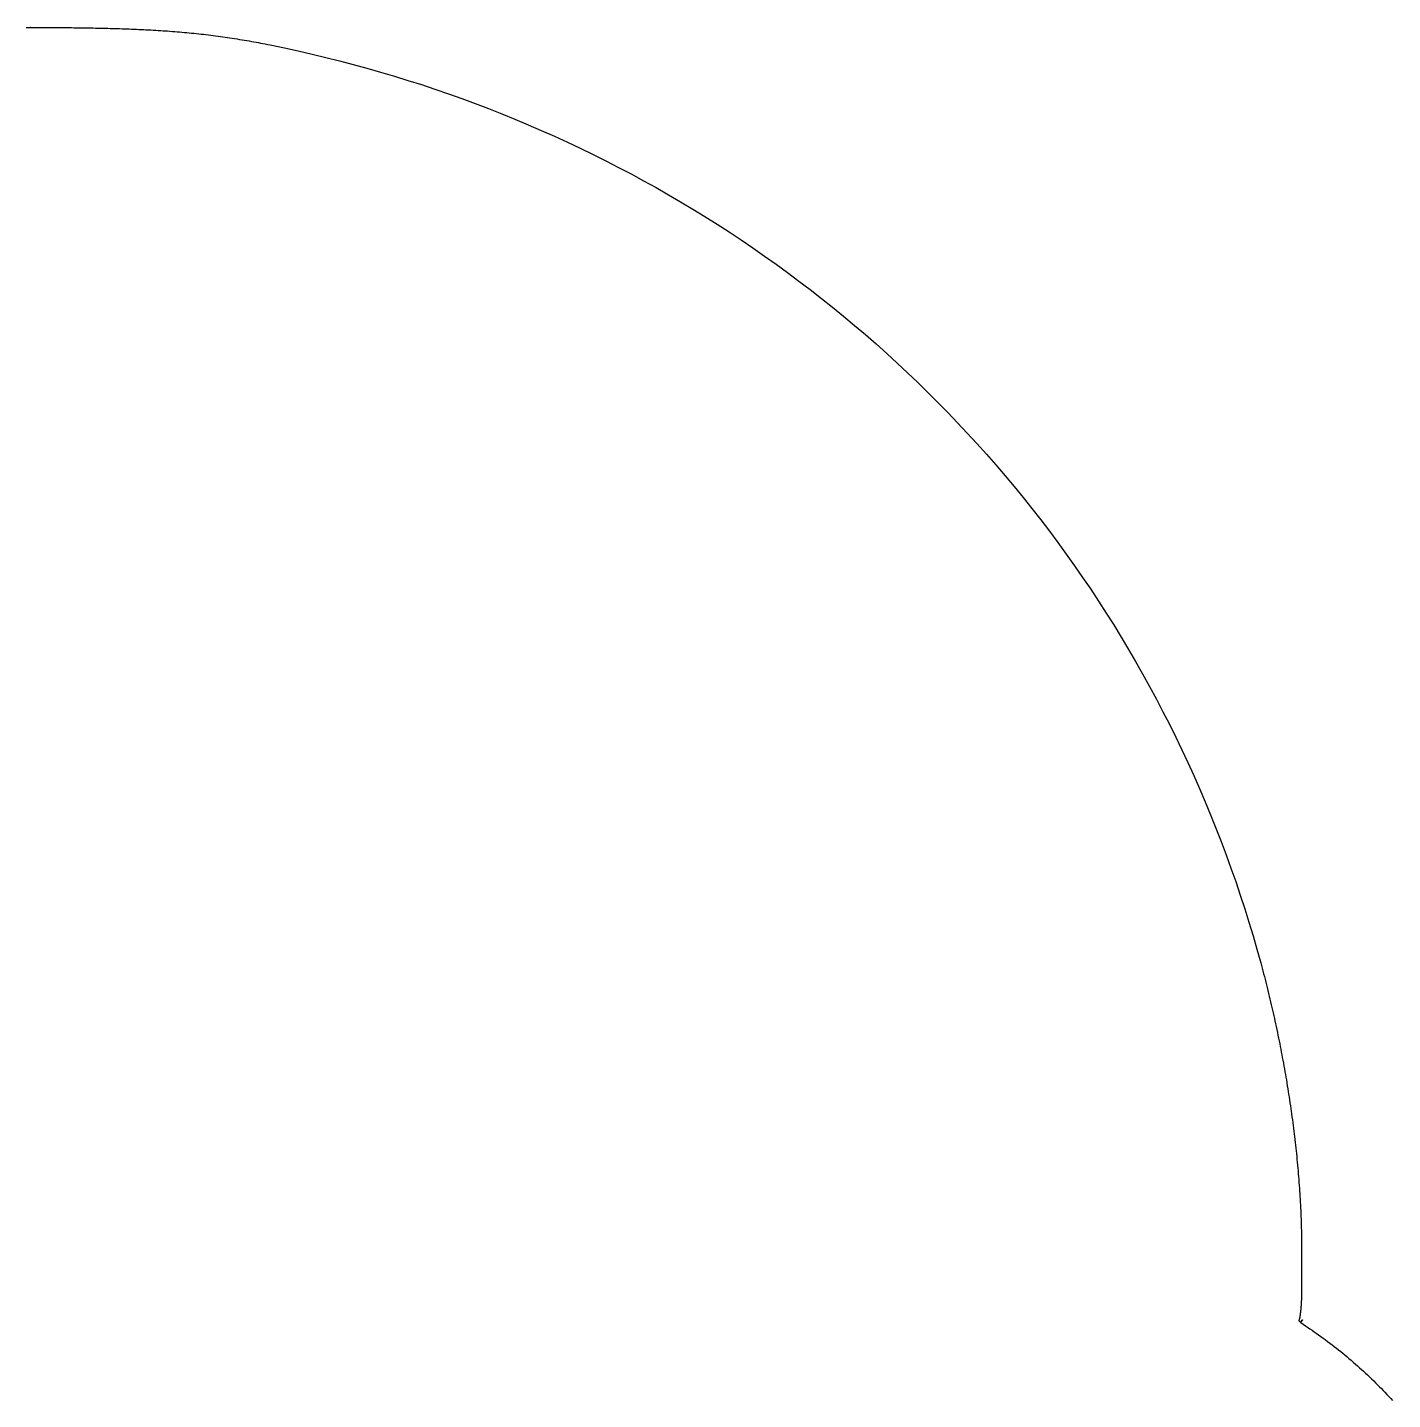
# Model space of a CAD drawing. Extents: x 0 to 29, y 0 to 30.
# Drawn here: x 14.51 to 21.96, y 22.49 to 29.98 of the extents above; entities that cross this region are included whole.
import ezdxf

# ---------------------------------------------------------------- set-up
doc = ezdxf.new("R2010")
doc.units = 0
doc.layers.add('Layer_1', color=7, linetype='CONTINUOUS')

msp = doc.modelspace()

# ---------------------------------------------------------------- linework, layer by layer
at = {"layer": 'Layer_1', "color": 7}
msp.add_lwpolyline([(14.498171, 29.981272), (14.51041, 29.981261), (14.522718, 29.98125), (14.522374, 29.98215), (14.522374, 29.98215), (14.522374, 29.98215), (14.522374, 29.98215), (14.522374, 29.98215), (14.522374, 29.98215), (14.522374, 29.98215), (14.522374, 29.98215), (14.522374, 29.98215), (14.522374, 29.98215), (14.522374, 29.98215), (14.522374, 29.98215), (14.522374, 29.98215), (14.522374, 29.98215), (14.522374, 29.98215), (14.522374, 29.98215), (14.522374, 29.98215), (14.522374, 29.98215), (14.522374, 29.98215), (14.522374, 29.98215), (14.522374, 29.98215), (14.522374, 29.98215), (14.522374, 29.98215), (14.522374, 29.98215), (14.522374, 29.98215), (14.522374, 29.98215), (14.522374, 29.98215), (14.522374, 29.98215), (14.522374, 29.98215), (14.522374, 29.98215), (14.522374, 29.98215), (14.522374, 29.98215), (14.522374, 29.98215), (14.522374, 29.98215), (14.522374, 29.98215), (14.522374, 29.98215), (14.522374, 29.98215), (14.522374, 29.98215), (14.522374, 29.98215), (14.522374, 29.98215), (14.522374, 29.98215), (14.522374, 29.98215), (14.522374, 29.98215), (14.522374, 29.98215), (14.522374, 29.98215), (14.522374, 29.98215), (14.522374, 29.98215), (14.522374, 29.98215), (14.522374, 29.98215), (14.522374, 29.98215), (14.522374, 29.98215), (14.522374, 29.98215), (14.522374, 29.98215), (14.522374, 29.98215), (14.522374, 29.98215), (14.522374, 29.98215), (14.522374, 29.98215), (14.522374, 29.98215), (14.522374, 29.98215), (14.522374, 29.98215), (14.522374, 29.98215), (14.522374, 29.98215), (14.522374, 29.98215), (14.522374, 29.98215), (14.522374, 29.98215), (14.522374, 29.98215), (14.522374, 29.98215), (14.522374, 29.98215), (14.522374, 29.98215), (14.522374, 29.98215), (14.522374, 29.98215), (14.522374, 29.98215), (14.522374, 29.98215), (14.522374, 29.98215), (14.522374, 29.98215), (14.522374, 29.98215), (14.522374, 29.98215), (14.522374, 29.98215), (14.522374, 29.98215), (14.522374, 29.98215), (14.522374, 29.98215), (14.522374, 29.98215), (14.522374, 29.98215), (14.522374, 29.98215), (14.522374, 29.98215), (14.522374, 29.98215), (14.522374, 29.98215), (14.522374, 29.98215), (14.522374, 29.98215), (14.522374, 29.98215), (14.522374, 29.98215), (14.522374, 29.98215), (14.522374, 29.98215), (14.522374, 29.98215), (14.522374, 29.98215), (14.522374, 29.98215), (14.522374, 29.98215), (14.522374, 29.98215), (14.522374, 29.98215), (14.522374, 29.98215), (14.535447, 29.982136), (14.548336, 29.982116), (14.561044, 29.982091), (14.573574, 29.982061), (14.587688, 29.982021), (14.601578, 29.981973), (14.615249, 29.981919), (14.628706, 29.981859), (14.641952, 29.981791), (14.654993, 29.981718), (14.667833, 29.981638), (14.680474, 29.981552), (14.692923, 29.981459), (14.705181, 29.981361), (14.718757, 29.981243), (14.732103, 29.981117), (14.745223, 29.980984), (14.758124, 29.980843), (14.772214, 29.980679), (14.786044, 29.980506), (14.799622, 29.980324), (14.812953, 29.980133), (14.826044, 29.979935), (14.8389, 29.979728), (14.851527, 29.979513), (14.863931, 29.979291), (14.876117, 29.979061), (14.889283, 29.978799), (14.903366, 29.978504), (14.917158, 29.978198), (14.930669, 29.977882), (14.943905, 29.977556), (14.956874, 29.977221), (14.969585, 29.976877), (14.982043, 29.976524), (14.994257, 29.976162), (15.008218, 29.97573), (15.021865, 29.975286), (15.035207, 29.974832), (15.048254, 29.974368), (15.061015, 29.973894), (15.073498, 29.973411), (15.08745, 29.972847), (15.101062, 29.972272), (15.114346, 29.971687), (15.127314, 29.971092), (15.139975, 29.970487), (15.15234, 29.969874), (15.165923, 29.969173), (15.179157, 29.968463), (15.192054, 29.967743), (15.206018, 29.966933), (15.219596, 29.966113), (15.232804, 29.965284), (15.245656, 29.964448), (15.258165, 29.963605), (15.270345, 29.962756), (15.283389, 29.961815), (15.297213, 29.960781), (15.310615, 29.959741), (15.323614, 29.958698), (15.336227, 29.957652), (15.348469, 29.956603), (15.36233, 29.955377), (15.375728, 29.954151), (15.388685, 29.952927), (15.401218, 29.951706), (15.415077, 29.950313), (15.428431, 29.948928), (15.441306, 29.947552), (15.453725, 29.946186), (15.467202, 29.944662), (15.480153, 29.943155), (15.493985, 29.941498), (15.507231, 29.939867), (15.519921, 29.938263), (15.532084, 29.936687), (15.546075, 29.934827), (15.559381, 29.933012), (15.572042, 29.931243), (15.584093, 29.929521), (15.59748, 29.927565), (15.610125, 29.925676), (15.62378, 29.92359), (15.636582, 29.921592), (15.650088, 29.91944), (15.664049, 29.917168), (15.676932, 29.915029), (15.690015, 29.912817), (15.703083, 29.910566), (15.716928, 29.908138), (15.729288, 29.905933), (15.741902, 29.903647), (15.754354, 29.901356), (15.766281, 29.89913), (15.778396, 29.896837), (15.79157, 29.89431), (15.803971, 29.891899), (15.817673, 29.889199), (15.831442, 29.88645), (15.908446, 29.870546), (15.984379, 29.854018), (16.059254, 29.836892), (16.134925, 29.81874), (16.20951, 29.80001), (16.28481, 29.780248), (16.358998, 29.759932), (16.433824, 29.738581), (16.509223, 29.716183), (16.583447, 29.693259), (16.656513, 29.669834), (16.730066, 29.645382), (16.804045, 29.619897), (16.876809, 29.593947), (16.949927, 29.566976), (17.02334, 29.538982), (17.095489, 29.510565), (17.167865, 29.481145), (17.240411, 29.450724), (17.311648, 29.419929), (17.382993, 29.388157), (17.45439, 29.355416), (17.524442, 29.322356), (17.594489, 29.288357), (17.664479, 29.253429), (17.733094, 29.218242), (17.801599, 29.18216), (17.869947, 29.145199), (17.938087, 29.107373), (18.005974, 29.068699), (18.072419, 29.029873), (18.139687, 28.989564), (18.205474, 28.949147), (18.271948, 28.907287), (18.336909, 28.865366), (18.402428, 28.822047), (18.466404, 28.778719), (18.530817, 28.734045), (18.593664, 28.689414), (18.656833, 28.643494), (18.718418, 28.597674), (18.780217, 28.550625), (18.842133, 28.502385), (18.902404, 28.454336), (18.962696, 28.405167), (19.022919, 28.354919), (19.081454, 28.304962), (19.139837, 28.254004), (19.197988, 28.202093), (19.255827, 28.149281), (19.311919, 28.096904), (19.367636, 28.043711), (19.42291, 27.989755), (19.477673, 27.935092), (19.531862, 27.87978), (19.585419, 27.823879), (19.638287, 27.767448), (19.690415, 27.710549), (19.742795, 27.652068), (19.794265, 27.593277), (19.844786, 27.534242), (19.894323, 27.475026), (19.942846, 27.415694), (19.991183, 27.355226), (20.039207, 27.293745), (20.086795, 27.231377), (20.133082, 27.169275), (20.178782, 27.1065), (20.223797, 27.043182), (20.268035, 26.979451), (20.312037, 26.914505), (20.355043, 26.849454), (20.396989, 26.784427), (20.43782, 26.71955), (20.478498, 26.653285), (20.518814, 26.585911), (20.557682, 26.519264), (20.595933, 26.451955), (20.633408, 26.384258), (20.670703, 26.315054), (20.706855, 26.246113), (20.741766, 26.177691), (20.776542, 26.107606), (20.810298, 26.037607), (20.842871, 25.968091), (20.875048, 25.897381), (20.906477, 25.826209), (20.937236, 25.754384), (20.96696, 25.682769), (20.995959, 25.610638), (21.024325, 25.537731), (21.05197, 25.464244), (21.078258, 25.391934), (21.104081, 25.318369), (21.128981, 25.24483), (21.153251, 25.170437), (21.176286, 25.097089), (21.198726, 25.022787), (21.220138, 24.948977), (21.240781, 24.8748), (21.244662, 24.860484), (21.24848, 24.846263), (21.25261, 24.830724), (21.256666, 24.815302), (21.260649, 24.799999), (21.26456, 24.784815), (21.2684, 24.769752), (21.27217, 24.754809), (21.275872, 24.739987), (21.279835, 24.723949), (21.28372, 24.708056), (21.287526, 24.692309), (21.291257, 24.676709), (21.294912, 24.661254), (21.298494, 24.645946), (21.302004, 24.630785), (21.305443, 24.61577), (21.308812, 24.600902), (21.312113, 24.58618), (21.315347, 24.571604), (21.318515, 24.557174), (21.321875, 24.541698), (21.325161, 24.526393), (21.328375, 24.511257), (21.331757, 24.495138), (21.335057, 24.479215), (21.338279, 24.463486), (21.341423, 24.447951), (21.344491, 24.432608), (21.347485, 24.417457), (21.350406, 24.402495), (21.353256, 24.387722), (21.356037, 24.373137), (21.358751, 24.358737), (21.361774, 24.34249), (21.364712, 24.326482), (21.367568, 24.310711), (21.370344, 24.295175), (21.373043, 24.279871), (21.375665, 24.264797), (21.378214, 24.24995), (21.38069, 24.235328), (21.383396, 24.219128), (21.386015, 24.203207), (21.388551, 24.187559), (21.391005, 24.172183), (21.393382, 24.157074), (21.395682, 24.142228), (21.398153, 24.126021), (21.400537, 24.11013), (21.402835, 24.094549), (21.405051, 24.079274), (21.407188, 24.0643), (21.409248, 24.04962), (21.411431, 24.033793), (21.413527, 24.01831), (21.415541, 24.003165), (21.417648, 23.987006), (21.419665, 23.971233), (21.421593, 23.955839), (21.423438, 23.940815), (21.425203, 23.926152), (21.42703, 23.910651), (21.428904, 23.894394), (21.430682, 23.878596), (21.432369, 23.863245), (21.433971, 23.848327), (21.435597, 23.832797), (21.437237, 23.816735), (21.43878, 23.801194), (21.440233, 23.786156), (21.44177, 23.76979), (21.443205, 23.754021), (21.444546, 23.738828), (21.445936, 23.722566), (21.447224, 23.706964), (21.448417, 23.691995), (21.449632, 23.676201), (21.450848, 23.659741), (21.451958, 23.644082), (21.45297, 23.629186), (21.453968, 23.613836), (21.454939, 23.598176), (21.455811, 23.583404), (21.456703, 23.56748), (21.45749, 23.552585), (21.45827, 23.536912), (21.459021, 23.520763), (21.459664, 23.505913), (21.460319, 23.489529), (21.460862, 23.474721), (21.461383, 23.459107), (21.461857, 23.443261), (21.462268, 23.427709), (21.462608, 23.412903), (21.462901, 23.397957), (21.46316, 23.381818), (21.463346, 23.366738), (21.463487, 23.350208), (21.463562, 23.33374), (21.463562, 23.33274), (21.463562, 23.33174), (21.463562, 23.33174), (21.463562, 23.33174), (21.463562, 23.33174), (21.463562, 23.33174), (21.463562, 23.33174), (21.463562, 23.33174), (21.463562, 23.33174), (21.463562, 23.33174), (21.463562, 23.33174), (21.463562, 23.33174), (21.463562, 23.33174), (21.463562, 23.33174), (21.463562, 23.33174), (21.463562, 23.33174), (21.463562, 23.33174), (21.463562, 23.33174), (21.463562, 23.33174), (21.463562, 23.33174), (21.463562, 23.33174), (21.463562, 23.33174), (21.463562, 23.33174), (21.463562, 23.33174), (21.463562, 23.33174), (21.463562, 23.33174), (21.463562, 23.33174), (21.463562, 23.33174), (21.463562, 23.33174), (21.463562, 23.33174), (21.463562, 23.33174), (21.463562, 23.33174), (21.463562, 23.33174), (21.463562, 23.33174), (21.463562, 23.33174), (21.463562, 23.33174), (21.463562, 23.33174), (21.463562, 23.33174), (21.463562, 23.33174), (21.463562, 23.33174), (21.463562, 23.33174), (21.463562, 23.33174), (21.463562, 23.33174), (21.463562, 23.33174), (21.463562, 23.33174), (21.463562, 23.33174), (21.463562, 23.33174), (21.463562, 23.33174), (21.463562, 23.33174), (21.463562, 23.33174), (21.463562, 23.33174), (21.463562, 23.33174), (21.463562, 23.33174), (21.463562, 23.33174), (21.463562, 23.33174), (21.463562, 23.33174), (21.463562, 23.33174), (21.463562, 23.33174), (21.463562, 23.33174), (21.463562, 23.33174), (21.463562, 23.33174), (21.463562, 23.33174), (21.463562, 23.33174), (21.463562, 23.33174), (21.463562, 23.33174), (21.463562, 23.33174), (21.463562, 23.33174), (21.463562, 23.33174), (21.463562, 23.33174), (21.463562, 23.33174), (21.463562, 23.33174), (21.463562, 23.33174), (21.463562, 23.33174), (21.463562, 23.33174), (21.463562, 23.33174), (21.463562, 23.33174), (21.463562, 23.33174), (21.463562, 23.33174), (21.463562, 23.33174), (21.463562, 23.33174), (21.463562, 23.33174), (21.463562, 23.33174), (21.463562, 23.33174), (21.463562, 23.33174), (21.463562, 23.33174), (21.463562, 23.33174), (21.463562, 23.33174), (21.463562, 23.33174), (21.463562, 23.33174), (21.463562, 23.33174), (21.463562, 23.33174), (21.463562, 23.33174), (21.463562, 23.33174), (21.463562, 23.33174), (21.463562, 23.33174), (21.463562, 23.33174), (21.463562, 23.33174), (21.463562, 23.33174), (21.463562, 23.33174), (21.463562, 23.33174), (21.463562, 23.328866), (21.463562, 23.325666), (21.463562, 23.323725), (21.463562, 23.321576), (21.463562, 23.319238), (21.463562, 23.316729), (21.463562, 23.314065), (21.463562, 23.311261), (21.463562, 23.308334), (21.463562, 23.305295), (21.463562, 23.302158), (21.463562, 23.298935), (21.463562, 23.295636), (21.463562, 23.292273), (21.463562, 23.288855), (21.463562, 23.285391), (21.463562, 23.283651), (21.463562, 23.281903), (21.463562, 23.280147), (21.463562, 23.278386), (21.463562, 23.276618), (21.463562, 23.274846), (21.463562, 23.27307), (21.463562, 23.271291), (21.463562, 23.269509), (21.463562, 23.265928), (21.463562, 23.264144), (21.463562, 23.26236), (21.463562, 23.258783), (21.463562, 23.255214), (21.463562, 23.251659), (21.463562, 23.248122), (21.463562, 23.244606), (21.463562, 23.241114), (21.463562, 23.237651), (21.463562, 23.234218), (21.463562, 23.230819), (21.463562, 23.227455), (21.463562, 23.224129), (21.463562, 23.220842), (21.463562, 23.217597), (21.463562, 23.214395), (21.463562, 23.211237), (21.463562, 23.208124), (21.463562, 23.205058), (21.463562, 23.202039), (21.463562, 23.199068), (21.463562, 23.196146), (21.463562, 23.193273), (21.463562, 23.190449), (21.463562, 23.187675), (21.463562, 23.184951), (21.463562, 23.182277), (21.463562, 23.179654), (21.463562, 23.17708), (21.463562, 23.174557), (21.463562, 23.172083), (21.463562, 23.169659), (21.463562, 23.167284), (21.463562, 23.164958), (21.463562, 23.162681), (21.463562, 23.160451), (21.463562, 23.15827), (21.463562, 23.156136), (21.463562, 23.154048), (21.463562, 23.152007), (21.463562, 23.150011), (21.463562, 23.14806), (21.463562, 23.146154), (21.463562, 23.144291), (21.463562, 23.142471), (21.463562, 23.140694), (21.463562, 23.138958), (21.463562, 23.137264), (21.463562, 23.13397), (21.463562, 23.130835), (21.463562, 23.127852), (21.463562, 23.125016), (21.463562, 23.122322), (21.463562, 23.119763), (21.463562, 23.117334), (21.463562, 23.11503), (21.463562, 23.112844), (21.463562, 23.110773), (21.463562, 23.10881), (21.463562, 23.106951), (21.463562, 23.105191), (21.463562, 23.103525), (21.463562, 23.10041), (21.463562, 23.09763), (21.463562, 23.095152), (21.463562, 23.092945), (21.463562, 23.090982), (21.463562, 23.089237), (21.463562, 23.086224), (21.463562, 23.083873), (21.463562, 23.082044), (21.463562, 23.079379), (21.463562, 23.076731), (21.463562, 23.07582), (21.463555, 23.073552), (21.463545, 23.07132), (21.463531, 23.069125), (21.463514, 23.066964), (21.463494, 23.064839), (21.46347, 23.062747), (21.463444, 23.060689), (21.463415, 23.058664), (21.463382, 23.056672), (21.463347, 23.054711), (21.46331, 23.052782), (21.46327, 23.050884), (21.463227, 23.049016), (21.463182, 23.047178), (21.463135, 23.045369), (21.463085, 23.043589), (21.463034, 23.041837), (21.46298, 23.040114), (21.462925, 23.038417), (21.462867, 23.036748), (21.462808, 23.035105), (21.462747, 23.033488), (21.462685, 23.031897), (21.462621, 23.030332), (21.462556, 23.028791), (21.462489, 23.027274), (21.462421, 23.025782), (21.462352, 23.024313), (21.462282, 23.022867), (21.46221, 23.021445), (21.462138, 23.020045), (21.462064, 23.018667), (21.46199, 23.01731), (21.461915, 23.015976), (21.461839, 23.014662), (21.461762, 23.013369), (21.461685, 23.012096), (21.461607, 23.010844), (21.461529, 23.009611), (21.46145, 23.008398), (21.46137, 23.007204), (21.461291, 23.006029), (21.46121, 23.004872), (21.461048, 23.002595), (21.460885, 23.00039), (21.460721, 22.998254), (21.460557, 22.996185), (21.460392, 22.994182), (21.460228, 22.992241), (21.460065, 22.990362), (21.459902, 22.988541), (21.459741, 22.986778), (21.45958, 22.98507), (21.459421, 22.983415), (21.459263, 22.981813), (21.459107, 22.98026), (21.458953, 22.978757), (21.4588, 22.977301), (21.45865, 22.97589), (21.458501, 22.974523), (21.458355, 22.9732), (21.458211, 22.971917), (21.458069, 22.970675), (21.457929, 22.969472), (21.457792, 22.968307), (21.457657, 22.967178), (21.457525, 22.966084), (21.457395, 22.965024), (21.457268, 22.963998), (21.457016, 22.96201), (21.456776, 22.960146), (21.456545, 22.958399), (21.456325, 22.956761), (21.456114, 22.955226), (21.455914, 22.953786), (21.455723, 22.952437), (21.455542, 22.951172), (21.455369, 22.949986), (21.455206, 22.948874), (21.455051, 22.947832), (21.454903, 22.946855), (21.454764, 22.945939), (21.4545, 22.944221), (21.454264, 22.942719), (21.454055, 22.941404), (21.45387, 22.940253), (21.453706, 22.939247), (21.453561, 22.938366), (21.453434, 22.937595), (21.453208, 22.936246), (21.453036, 22.935235), (21.452907, 22.934476), (21.45271, 22.933338), (21.452512, 22.9322), (21.452512, 22.9322), (21.452512, 22.9322), (21.452512, 22.9322), (21.452512, 22.9322), (21.452512, 22.9322), (21.452512, 22.9322), (21.452512, 22.9312), (21.452512, 22.9302), (21.452512, 22.9302), (21.452512, 22.9302), (21.452512, 22.9302), (21.452512, 22.9302), (21.452512, 22.9302), (21.452512, 22.9302), (21.452512, 22.9302), (21.452512, 22.9302), (21.452512, 22.9302), (21.452512, 22.9302), (21.452512, 22.9302), (21.452512, 22.9302), (21.452512, 22.9302), (21.452512, 22.9302), (21.452512, 22.9302), (21.452512, 22.9302), (21.452512, 22.9302), (21.452512, 22.9302), (21.452512, 22.9302), (21.452512, 22.9302), (21.452512, 22.9302), (21.452512, 22.9302), (21.452512, 22.9302), (21.452512, 22.9302), (21.452512, 22.9302), (21.452512, 22.9302), (21.452512, 22.9302), (21.452512, 22.9302), (21.452512, 22.9302), (21.452512, 22.9302), (21.452512, 22.9302), (21.452512, 22.9302), (21.452512, 22.9302), (21.452512, 22.9302), (21.452512, 22.9302), (21.452512, 22.9302), (21.452512, 22.9302), (21.452512, 22.9302), (21.452512, 22.9302), (21.452512, 22.9302), (21.452512, 22.9302), (21.452512, 22.9302), (21.452512, 22.9302), (21.452512, 22.9302), (21.452512, 22.9302), (21.452512, 22.9302), (21.452512, 22.9302), (21.452512, 22.9302), (21.452512, 22.9302), (21.452512, 22.9302), (21.452512, 22.9302), (21.452512, 22.9302), (21.452512, 22.9302), (21.452512, 22.9302), (21.452512, 22.9302), (21.452512, 22.9302), (21.452512, 22.9302), (21.452512, 22.9302), (21.452512, 22.9302), (21.452512, 22.9302), (21.452512, 22.9302), (21.452512, 22.9302), (21.452512, 22.9302), (21.452512, 22.9302), (21.452512, 22.9302), (21.452512, 22.9302), (21.452512, 22.9302), (21.452512, 22.9302), (21.452512, 22.9302), (21.452512, 22.9302), (21.452512, 22.9302), (21.452512, 22.9302), (21.452512, 22.9302), (21.452512, 22.9302), (21.452512, 22.9302), (21.452512, 22.9302), (21.452512, 22.9302), (21.452512, 22.9302), (21.452512, 22.9302), (21.452512, 22.9302), (21.452512, 22.9302), (21.452512, 22.9302), (21.452512, 22.9302), (21.452512, 22.9302), (21.452512, 22.9302), (21.452512, 22.9302), (21.452512, 22.9302), (21.452512, 22.9302), (21.452512, 22.9302), (21.452512, 22.9302), (21.452512, 22.9302), (21.452512, 22.9302), (21.452512, 22.9302), (21.452512, 22.9302), (21.452512, 22.9302), (21.452512, 22.9302), (21.452512, 22.9302), (21.452512, 22.9302), (21.451562, 22.9302), (21.450612, 22.9302), (21.450612, 22.9302), (21.450612, 22.9302), (21.450612, 22.9302), (21.450612, 22.9302), (21.450612, 22.9302), (21.450612, 22.9302), (21.450612, 22.9302), (21.450612, 22.9302), (21.450612, 22.9302), (21.450612, 22.9302), (21.450612, 22.9302), (21.450612, 22.9302), (21.450612, 22.9302), (21.450612, 22.9302), (21.450612, 22.9302), (21.450612, 22.9302), (21.450612, 22.9302), (21.450612, 22.9302), (21.450612, 22.9302), (21.450612, 22.9302), (21.450612, 22.9302), (21.450612, 22.9302), (21.450612, 22.9302), (21.450612, 22.9302), (21.450612, 22.9302), (21.450612, 22.9302), (21.450612, 22.9302), (21.450612, 22.9302), (21.450612, 22.9302), (21.450612, 22.9302), (21.450612, 22.9302), (21.450612, 22.9302), (21.450612, 22.9302), (21.450612, 22.9302), (21.450612, 22.9302), (21.450612, 22.9302), (21.450612, 22.9302), (21.450612, 22.9302), (21.450612, 22.9302), (21.450612, 22.9302), (21.450612, 22.9302), (21.450612, 22.9302), (21.450612, 22.9302), (21.450612, 22.9302), (21.450612, 22.9302), (21.450612, 22.9302), (21.450612, 22.9302), (21.450612, 22.9302), (21.450612, 22.9302), (21.450612, 22.9302), (21.450612, 22.9302), (21.450612, 22.9302), (21.450612, 22.9302), (21.450612, 22.9302), (21.450612, 22.9302), (21.450612, 22.9302), (21.450612, 22.9302), (21.450612, 22.9302), (21.450612, 22.9302), (21.450612, 22.9302), (21.450612, 22.9302), (21.450612, 22.9302), (21.450612, 22.9302), (21.450612, 22.9302), (21.450612, 22.9302), (21.450612, 22.9302), (21.450612, 22.9302), (21.450612, 22.9302), (21.450612, 22.9302), (21.450612, 22.9302), (21.450612, 22.9302), (21.450612, 22.9302), (21.450612, 22.9302), (21.450612, 22.9302), (21.450612, 22.9302), (21.450612, 22.9302), (21.450612, 22.9302), (21.450612, 22.9302), (21.450612, 22.9302), (21.450612, 22.9302), (21.450612, 22.9302), (21.450612, 22.9302), (21.450612, 22.9302), (21.450612, 22.9302), (21.450612, 22.9302), (21.450612, 22.9302), (21.450612, 22.9302), (21.450612, 22.9302), (21.450612, 22.9302), (21.450612, 22.9302), (21.450612, 22.9302), (21.450612, 22.9302), (21.450612, 22.9302), (21.450612, 22.9302), (21.450612, 22.9302), (21.450612, 22.9302), (21.450612, 22.9302), (21.450612, 22.9302), (21.450612, 22.9292), (21.450612, 22.9282), (21.450612, 22.9282), (21.450612, 22.9282), (21.450612, 22.9282), (21.450612, 22.9282), (21.450612, 22.9282), (21.450612, 22.9282), (21.450612, 22.9282), (21.450612, 22.9282), (21.450612, 22.9282), (21.450612, 22.9282), (21.450612, 22.9282), (21.450612, 22.9282), (21.450612, 22.9282), (21.450612, 22.9282), (21.450612, 22.9282), (21.450612, 22.9282), (21.450612, 22.9282), (21.450612, 22.9282), (21.450612, 22.9282), (21.450612, 22.9282), (21.450612, 22.9282), (21.450612, 22.9282), (21.450612, 22.9282), (21.450612, 22.9282), (21.450612, 22.9282), (21.450612, 22.9282), (21.450612, 22.9282), (21.450612, 22.9282), (21.450612, 22.9282), (21.450612, 22.9282), (21.450612, 22.9282), (21.450612, 22.9282), (21.450612, 22.9282), (21.450612, 22.9282), (21.450612, 22.9282), (21.450612, 22.9282), (21.450612, 22.9282), (21.450612, 22.9282), (21.450612, 22.9282), (21.450612, 22.9282), (21.450612, 22.9282), (21.450612, 22.9282), (21.450612, 22.9282), (21.450612, 22.9282), (21.450612, 22.9282), (21.450612, 22.9282), (21.450612, 22.9282), (21.450612, 22.9282), (21.450612, 22.9282), (21.450612, 22.9282), (21.450612, 22.9282), (21.450612, 22.9282), (21.450612, 22.9282), (21.450612, 22.9282), (21.450612, 22.9282), (21.450612, 22.9282), (21.450612, 22.9282), (21.450612, 22.9282), (21.450612, 22.9282), (21.450612, 22.9282), (21.450612, 22.9282), (21.450612, 22.9282), (21.450612, 22.9282), (21.450612, 22.9282), (21.450612, 22.9282), (21.450612, 22.9282), (21.450612, 22.9282), (21.450612, 22.9282), (21.450612, 22.9282), (21.450612, 22.9282), (21.450612, 22.9282), (21.450612, 22.9282), (21.450612, 22.9282), (21.450612, 22.9282), (21.450612, 22.9282), (21.450612, 22.9282), (21.450612, 22.9282), (21.450612, 22.9282), (21.450612, 22.9282), (21.450612, 22.9282), (21.450612, 22.9282), (21.450612, 22.9282), (21.450612, 22.9282), (21.450612, 22.9282), (21.450612, 22.9282), (21.450612, 22.9282), (21.450612, 22.9282), (21.450612, 22.9282), (21.450612, 22.9282), (21.450612, 22.9282), (21.450612, 22.9282), (21.450612, 22.9282), (21.450612, 22.9282), (21.450612, 22.9282), (21.450612, 22.9282), (21.450612, 22.9282), (21.450612, 22.9282), (21.450612, 22.9282), (21.4506, 22.92759), (21.450598, 22.926957), (21.450612, 22.9262), (21.450612, 22.9262), (21.450612, 22.9262), (21.450612, 22.9262), (21.450612, 22.9262), (21.450612, 22.9262), (21.450612, 22.9262), (21.450612, 22.9262), (21.450612, 22.9262), (21.450612, 22.9262), (21.450612, 22.9262), (21.450612, 22.9262), (21.450612, 22.9262), (21.450612, 22.9262), (21.450612, 22.9262), (21.450612, 22.9262), (21.450612, 22.9262), (21.450612, 22.9262), (21.450612, 22.9262), (21.450612, 22.9262), (21.450612, 22.9262), (21.450612, 22.9262), (21.450612, 22.9262), (21.450612, 22.9262), (21.450612, 22.9262), (21.450612, 22.9262), (21.450612, 22.9262), (21.450612, 22.9262), (21.450612, 22.9262), (21.450612, 22.9262), (21.450612, 22.9262), (21.450612, 22.9262), (21.450612, 22.9262), (21.450612, 22.9262), (21.450612, 22.9262), (21.450612, 22.9262), (21.450612, 22.9262), (21.450612, 22.9262), (21.450612, 22.9262), (21.450612, 22.9262), (21.450612, 22.9262), (21.450612, 22.9262), (21.450612, 22.9262), (21.450612, 22.9262), (21.450612, 22.9262), (21.450612, 22.9262), (21.450612, 22.9262), (21.450612, 22.9262), (21.450612, 22.9262), (21.450612, 22.9262), (21.450612, 22.9262), (21.450612, 22.9262), (21.450612, 22.9262), (21.450612, 22.9262), (21.450612, 22.9262), (21.450612, 22.9262), (21.450612, 22.9262), (21.450612, 22.9262), (21.450612, 22.9262), (21.450612, 22.9262), (21.450612, 22.9262), (21.450612, 22.9262), (21.450612, 22.9262), (21.450612, 22.9262), (21.450612, 22.9262), (21.450612, 22.9262), (21.450612, 22.9262), (21.450612, 22.9262), (21.450612, 22.9262), (21.450612, 22.9262), (21.450612, 22.9262), (21.450612, 22.9262), (21.450612, 22.9262), (21.450612, 22.9262), (21.450612, 22.9262), (21.450612, 22.9262), (21.450612, 22.9262), (21.450612, 22.9262), (21.450612, 22.9262), (21.450612, 22.9262), (21.450612, 22.9262), (21.450612, 22.9262), (21.450612, 22.9262), (21.450612, 22.9262), (21.450612, 22.9262), (21.450612, 22.9262), (21.450612, 22.9262), (21.450612, 22.9262), (21.450612, 22.9262), (21.450612, 22.9262), (21.450612, 22.9262), (21.450612, 22.9262), (21.450612, 22.9262), (21.450612, 22.9262), (21.450612, 22.9262), (21.450612, 22.9262), (21.450612, 22.9262), (21.450612, 22.9262), (21.450315, 22.925263), (21.450093, 22.92456), (21.449872, 22.923863), (21.449669, 22.923222), (21.449491, 22.922659), (21.449195, 22.921727), (21.449003, 22.921119), (21.448712, 22.9202), (21.448712, 22.9202), (21.448712, 22.9202), (21.448712, 22.9202), (21.448712, 22.9202), (21.448712, 22.9202), (21.448712, 22.9202), (21.448712, 22.9202), (21.448712, 22.9202), (21.448712, 22.9202), (21.448712, 22.9202), (21.448712, 22.9202), (21.448712, 22.9202), (21.448712, 22.9202), (21.448712, 22.9202), (21.448712, 22.9202), (21.448712, 22.9202), (21.448712, 22.9202), (21.448712, 22.9202), (21.448712, 22.9202), (21.448712, 22.9202), (21.448712, 22.9202), (21.448712, 22.9202), (21.448712, 22.9202), (21.448712, 22.9202), (21.448712, 22.9202), (21.448712, 22.9202), (21.448712, 22.9202), (21.448712, 22.9202), (21.448712, 22.9202), (21.448712, 22.9202), (21.448712, 22.9202), (21.448712, 22.9202), (21.448712, 22.9202), (21.448712, 22.9202), (21.448712, 22.9202), (21.448712, 22.9202), (21.448712, 22.9202), (21.448712, 22.9202), (21.448712, 22.9202), (21.448712, 22.9202), (21.448712, 22.9202), (21.448712, 22.9202), (21.448712, 22.9202), (21.448712, 22.9202), (21.448712, 22.9202), (21.448712, 22.9202), (21.448712, 22.9202), (21.448712, 22.9202), (21.448712, 22.9202), (21.448712, 22.9202), (21.448712, 22.9202), (21.448712, 22.9202), (21.448712, 22.9202), (21.448712, 22.9202), (21.448712, 22.9202), (21.448712, 22.9202), (21.448712, 22.9202), (21.448712, 22.9202), (21.448712, 22.9202), (21.448712, 22.9202), (21.448712, 22.9202), (21.448712, 22.9202), (21.448712, 22.9202), (21.448712, 22.9202), (21.448712, 22.9202), (21.448712, 22.9202), (21.448712, 22.9202), (21.448712, 22.9202), (21.448712, 22.9202), (21.448712, 22.9202), (21.448712, 22.9202), (21.448712, 22.9202), (21.448712, 22.9202), (21.448712, 22.9202), (21.448712, 22.9202), (21.448712, 22.9202), (21.448712, 22.9202), (21.448712, 22.9202), (21.448712, 22.9202), (21.448712, 22.9202), (21.448712, 22.9202), (21.448712, 22.9202), (21.448712, 22.9202), (21.448712, 22.9202), (21.448712, 22.9202), (21.448712, 22.9202), (21.448712, 22.9202), (21.448712, 22.9202), (21.448712, 22.9202), (21.448712, 22.9202), (21.448712, 22.9202), (21.448712, 22.9202), (21.449187, 22.919856), (21.449654, 22.919518), (21.450208, 22.919117), (21.450813, 22.918679), (21.451441, 22.918224), (21.452074, 22.917766), (21.452696, 22.917315), (21.453297, 22.91688), (21.45387, 22.916465), (21.454411, 22.916074), (21.454917, 22.915708), (21.455386, 22.915368), (21.456243, 22.914748), (21.456955, 22.914232), (21.457537, 22.913811), (21.458008, 22.91347), (21.458726, 22.91295), (21.459484, 22.912401), (21.459762, 22.9122), (21.459762, 22.9122), (21.459762, 22.9122), (21.459762, 22.9122), (21.459762, 22.9122), (21.459762, 22.9122), (21.459762, 22.9122), (21.459762, 22.9122), (21.459762, 22.9122), (21.459762, 22.9122), (21.459762, 22.9122), (21.459762, 22.9122), (21.459762, 22.9122), (21.459762, 22.9122), (21.459762, 22.9122), (21.459762, 22.9122), (21.459762, 22.9122), (21.459762, 22.9122), (21.459762, 22.9122), (21.459762, 22.9122), (21.459762, 22.9122), (21.459762, 22.9122), (21.459762, 22.9122), (21.459762, 22.9122), (21.459762, 22.9122), (21.459762, 22.9122), (21.459762, 22.9122), (21.459762, 22.9122), (21.459762, 22.9122), (21.459762, 22.9122), (21.459762, 22.9122), (21.459762, 22.9122), (21.459762, 22.9122), (21.459762, 22.9122), (21.459762, 22.9122), (21.459762, 22.9122), (21.459762, 22.9122), (21.459762, 22.9122), (21.459762, 22.9122), (21.459762, 22.9122), (21.459762, 22.9122), (21.459762, 22.9122), (21.459762, 22.9122), (21.459762, 22.9122), (21.459762, 22.9122), (21.459762, 22.9122), (21.459762, 22.9122), (21.459762, 22.9122), (21.459762, 22.9122), (21.459762, 22.9122), (21.459762, 22.9122), (21.459762, 22.9122), (21.459762, 22.9122), (21.459762, 22.9122), (21.459762, 22.9122), (21.459762, 22.9122), (21.459762, 22.9122), (21.459762, 22.9122), (21.459762, 22.9122), (21.459762, 22.9122), (21.459762, 22.9122), (21.459762, 22.9122), (21.459762, 22.9122), (21.459762, 22.9122), (21.459762, 22.9122), (21.459762, 22.9122), (21.459762, 22.9122), (21.459762, 22.9122), (21.459762, 22.9122), (21.459762, 22.9122), (21.459762, 22.9122), (21.459762, 22.9122), (21.459762, 22.9122), (21.459762, 22.9122), (21.459762, 22.9122), (21.459762, 22.9122), (21.459762, 22.9122), (21.459762, 22.9122), (21.459762, 22.9122), (21.459762, 22.9122), (21.459762, 22.9122), (21.459762, 22.9122), (21.459994, 22.912635), (21.460526, 22.913628), (21.460837, 22.914205), (21.461166, 22.914811), (21.461501, 22.915428), (21.461836, 22.916042), (21.462166, 22.916643), (21.462487, 22.917224), (21.462796, 22.917781), (21.463091, 22.91831), (21.46337, 22.91881), (21.4639, 22.919748), (21.464363, 22.92056), (21.464765, 22.921254), (21.46511, 22.921844), (21.465405, 22.922342), (21.465901, 22.923165), (21.466253, 22.923732), (21.466738, 22.924485), (21.467162, 22.9251), (21.467162, 22.9251), (21.467162, 22.9251), (21.467162, 22.9251), (21.467162, 22.9251), (21.467162, 22.9251), (21.467162, 22.9251), (21.467162, 22.9251), (21.467162, 22.9251), (21.467162, 22.9251), (21.467162, 22.9251), (21.467162, 22.9251), (21.467162, 22.9251), (21.467162, 22.9251), (21.467162, 22.9251), (21.467162, 22.9251), (21.467162, 22.9251), (21.467162, 22.9251), (21.467162, 22.9251), (21.467162, 22.9251), (21.467162, 22.9251), (21.467162, 22.9251), (21.467162, 22.9251), (21.467162, 22.9251), (21.467162, 22.9251), (21.467162, 22.9251), (21.467162, 22.9251), (21.467162, 22.9251), (21.467162, 22.9251), (21.467162, 22.9251), (21.467162, 22.9251), (21.467162, 22.9251), (21.467162, 22.9251), (21.467162, 22.9251), (21.467162, 22.9251), (21.467162, 22.9251), (21.467162, 22.9251), (21.467162, 22.9251), (21.467162, 22.9251), (21.467162, 22.9251), (21.467162, 22.9251), (21.467162, 22.9251), (21.467162, 22.9251), (21.467162, 22.9251), (21.467162, 22.9251), (21.467162, 22.9251), (21.467162, 22.9251), (21.467162, 22.9251), (21.467162, 22.9251), (21.467162, 22.9251), (21.467162, 22.9251), (21.467162, 22.9251), (21.467162, 22.9251), (21.467162, 22.9251), (21.467162, 22.9251), (21.467162, 22.9251), (21.467162, 22.9251), (21.467162, 22.9251), (21.467162, 22.9251), (21.467162, 22.9251), (21.467162, 22.9251), (21.467162, 22.9251), (21.467162, 22.9251), (21.467162, 22.9251), (21.467162, 22.9251), (21.467162, 22.9251), (21.467162, 22.9251), (21.467162, 22.9251), (21.467162, 22.9251), (21.467162, 22.9251), (21.467162, 22.9251), (21.467162, 22.9251), (21.467162, 22.9251), (21.467162, 22.9251), (21.467162, 22.9251), (21.467162, 22.9251), (21.467162, 22.9251), (21.467162, 22.9251), (21.467162, 22.9251), (21.467162, 22.9251), (21.467162, 22.9251), (21.468127, 22.925123), (21.469062, 22.9251), (21.469062, 22.9251), (21.469062, 22.9251), (21.469062, 22.9251), (21.469062, 22.9251), (21.469062, 22.9251), (21.469062, 22.9251), (21.469062, 22.9251), (21.469062, 22.9251), (21.469062, 22.9251), (21.469062, 22.9251), (21.469062, 22.9251), (21.469062, 22.9251), (21.469062, 22.9251), (21.469062, 22.9251), (21.469062, 22.9251), (21.469062, 22.9251), (21.469062, 22.9251), (21.469062, 22.9251), (21.469062, 22.9251), (21.469062, 22.9251), (21.469062, 22.9251), (21.469062, 22.9251), (21.469062, 22.9251), (21.469062, 22.9251), (21.469062, 22.9251), (21.469062, 22.9251), (21.469062, 22.9251), (21.469062, 22.9251), (21.469062, 22.9251), (21.469062, 22.9251), (21.469062, 22.9251), (21.469062, 22.9251), (21.469062, 22.9251), (21.469062, 22.9251), (21.469062, 22.9251), (21.469062, 22.9251), (21.469062, 22.9251), (21.469062, 22.9251), (21.469062, 22.9251), (21.469062, 22.9251), (21.469062, 22.9251), (21.469062, 22.9251), (21.469062, 22.9251), (21.469062, 22.9251), (21.469062, 22.9251), (21.469062, 22.9251), (21.469062, 22.9251), (21.469062, 22.9251), (21.469062, 22.9251), (21.469062, 22.9251), (21.469062, 22.9251), (21.469062, 22.9251), (21.469062, 22.9251), (21.469062, 22.9251), (21.469062, 22.9251), (21.469062, 22.9251), (21.469062, 22.9251), (21.469062, 22.9251), (21.469062, 22.9251), (21.469062, 22.9251), (21.469062, 22.9251), (21.469062, 22.9251), (21.469062, 22.9251), (21.469062, 22.9251), (21.469062, 22.9251), (21.469062, 22.9251), (21.469062, 22.9251), (21.469062, 22.9251), (21.469062, 22.9251), (21.469062, 22.9251), (21.469062, 22.9251), (21.469062, 22.9251), (21.469062, 22.9251), (21.469062, 22.9251), (21.469062, 22.9251), (21.469062, 22.9251), (21.469062, 22.9251), (21.469062, 22.9251), (21.469062, 22.9251), (21.469062, 22.9251), (21.469062, 22.9251), (21.469062, 22.9251), (21.469062, 22.9251), (21.469062, 22.9251), (21.469062, 22.9251), (21.469062, 22.9251), (21.469062, 22.9251), (21.469062, 22.9251), (21.469062, 22.9251), (21.469062, 22.9251), (21.469062, 22.9251), (21.469062, 22.9251), (21.469062, 22.9251), (21.469062, 22.9251), (21.469062, 22.9251), (21.469062, 22.9251), (21.469062, 22.9251), (21.469062, 22.9251), (21.468667, 22.924546), (21.468278, 22.924), (21.467816, 22.923354), (21.467313, 22.922648), (21.466789, 22.921914), (21.466263, 22.921175), (21.465745, 22.920449), (21.465244, 22.919747), (21.464767, 22.919078), (21.464317, 22.918447), (21.463896, 22.917857), (21.463505, 22.917309), (21.463145, 22.916803), (21.462813, 22.916338), (21.462217, 22.915502), (21.461729, 22.914817), (21.461334, 22.914264), (21.461018, 22.91382), (21.46054, 22.913151), (21.460042, 22.912453), (21.459862, 22.9122), (21.459862, 22.9122), (21.459862, 22.9122), (21.459862, 22.9122), (21.459862, 22.9122), (21.459862, 22.9122), (21.459862, 22.9122), (21.459862, 22.9122), (21.459862, 22.9122), (21.459862, 22.9122), (21.459862, 22.9122), (21.459862, 22.9122), (21.459862, 22.9122), (21.459862, 22.9122), (21.459862, 22.9122), (21.459862, 22.9122), (21.459862, 22.9122), (21.459862, 22.9122), (21.459862, 22.9122), (21.459862, 22.9122), (21.459862, 22.9122), (21.459862, 22.9122), (21.459862, 22.9122), (21.459862, 22.9122), (21.459862, 22.9122), (21.459862, 22.9122), (21.459862, 22.9122), (21.459862, 22.9122), (21.459862, 22.9122), (21.459862, 22.9122), (21.459862, 22.9122), (21.459862, 22.9122), (21.459862, 22.9122), (21.459862, 22.9122), (21.459862, 22.9122), (21.459862, 22.9122), (21.459862, 22.9122), (21.459862, 22.9122), (21.459862, 22.9122), (21.459862, 22.9122), (21.459862, 22.9122), (21.459862, 22.9122), (21.459862, 22.9122), (21.459862, 22.9122), (21.459862, 22.9122), (21.459862, 22.9122), (21.459862, 22.9122), (21.459862, 22.9122), (21.459862, 22.9122), (21.459862, 22.9122), (21.459862, 22.9122), (21.459862, 22.9122), (21.459862, 22.9122), (21.459862, 22.9122), (21.459862, 22.9122), (21.459862, 22.9122), (21.459862, 22.9122), (21.459862, 22.9122), (21.459862, 22.9122), (21.459862, 22.9122), (21.459862, 22.9122), (21.459862, 22.9122), (21.459862, 22.9122), (21.459862, 22.9122), (21.459862, 22.9122), (21.459862, 22.9122), (21.459862, 22.9122), (21.459862, 22.9122), (21.459862, 22.9122), (21.459862, 22.9122), (21.459862, 22.9122), (21.459862, 22.9122), (21.459862, 22.9122), (21.459862, 22.9122), (21.459862, 22.9122), (21.459862, 22.9122), (21.459862, 22.9122), (21.459862, 22.9122), (21.459862, 22.9122), (21.459862, 22.9122), (21.459862, 22.9112), (21.459862, 22.9102), (21.459862, 22.9102), (21.459862, 22.9102), (21.459862, 22.9102), (21.459862, 22.9102), (21.459862, 22.9102), (21.459862, 22.9102), (21.459862, 22.9102), (21.459862, 22.9102), (21.459862, 22.9102), (21.459862, 22.9102), (21.459862, 22.9102), (21.459862, 22.9102), (21.459862, 22.9102), (21.459862, 22.9102), (21.459862, 22.9102), (21.459862, 22.9102), (21.459862, 22.9102), (21.459862, 22.9102), (21.459862, 22.9102), (21.459862, 22.9102), (21.459862, 22.9102), (21.459862, 22.9102), (21.459862, 22.9102), (21.459862, 22.9102), (21.459862, 22.9102), (21.459862, 22.9102), (21.459862, 22.9102), (21.459862, 22.9102), (21.459862, 22.9102), (21.459862, 22.9102), (21.459862, 22.9102), (21.459862, 22.9102), (21.459862, 22.9102), (21.459862, 22.9102), (21.459862, 22.9102), (21.459862, 22.9102), (21.459862, 22.9102), (21.459862, 22.9102), (21.459862, 22.9102), (21.459862, 22.9102), (21.459862, 22.9102), (21.459862, 22.9102), (21.459862, 22.9102), (21.459862, 22.9102), (21.459862, 22.9102), (21.459862, 22.9102), (21.459862, 22.9102), (21.459862, 22.9102), (21.459862, 22.9102), (21.459862, 22.9102), (21.459862, 22.9102), (21.459862, 22.9102), (21.459862, 22.9102), (21.459862, 22.9102), (21.459862, 22.9102), (21.459862, 22.9102), (21.459862, 22.9102), (21.459862, 22.9102), (21.459862, 22.9102), (21.459862, 22.9102), (21.459862, 22.9102), (21.459862, 22.9102), (21.459862, 22.9102), (21.459862, 22.9102), (21.459862, 22.9102), (21.459862, 22.9102), (21.459862, 22.9102), (21.459862, 22.9102), (21.459862, 22.9102), (21.459862, 22.9102), (21.459862, 22.9102), (21.459862, 22.9102), (21.459862, 22.9102), (21.459862, 22.9102), (21.459862, 22.9102), (21.459862, 22.9102), (21.459862, 22.9102), (21.459862, 22.9102), (21.459862, 22.9102), (21.459862, 22.9102), (21.459862, 22.9102), (21.459862, 22.9102), (21.459862, 22.9102), (21.459862, 22.9102), (21.459862, 22.9102), (21.459862, 22.9102), (21.459862, 22.9102), (21.459862, 22.9102), (21.459862, 22.9102), (21.459862, 22.9102), (21.459862, 22.9102), (21.459862, 22.9102), (21.459862, 22.9102), (21.459862, 22.9102), (21.459862, 22.9102), (21.459862, 22.9102), (21.459862, 22.9102), (21.459862, 22.9102), (21.472483, 22.90188), (21.484911, 22.893593), (21.497149, 22.88534), (21.509201, 22.87712), (21.52107, 22.868934), (21.532758, 22.860783), (21.54427, 22.852667), (21.55674, 22.843777), (21.569003, 22.83493), (21.581064, 22.826127), (21.592926, 22.817369), (21.605652, 22.807861), (21.618151, 22.798408), (21.630428, 22.78901), (21.642488, 22.779668), (21.654335, 22.770381), (21.665974, 22.761151), (21.677408, 22.751977), (21.688642, 22.742861), (21.699681, 22.733803), (21.710527, 22.724802), (21.722072, 22.715113), (21.734268, 22.704751), (21.74622, 22.694469), (21.757933, 22.684268), (21.769412, 22.674149), (21.780664, 22.664111), (21.791692, 22.654155), (21.802504, 22.644282), (21.813102, 22.634491), (21.823493, 22.624783), (21.835132, 22.613778), (21.846511, 22.602883), (21.857639, 22.592096), (21.868522, 22.581417), (21.879165, 22.570848), (21.889576, 22.560387), (21.899759, 22.550035), (21.909721, 22.539792), (21.919468, 22.529657), (21.930192, 22.518373), (21.940658, 22.507227), (21.950871, 22.496217), (21.96084, 22.485343)], dxfattribs=at)

doc.saveas('drawing.dxf')
